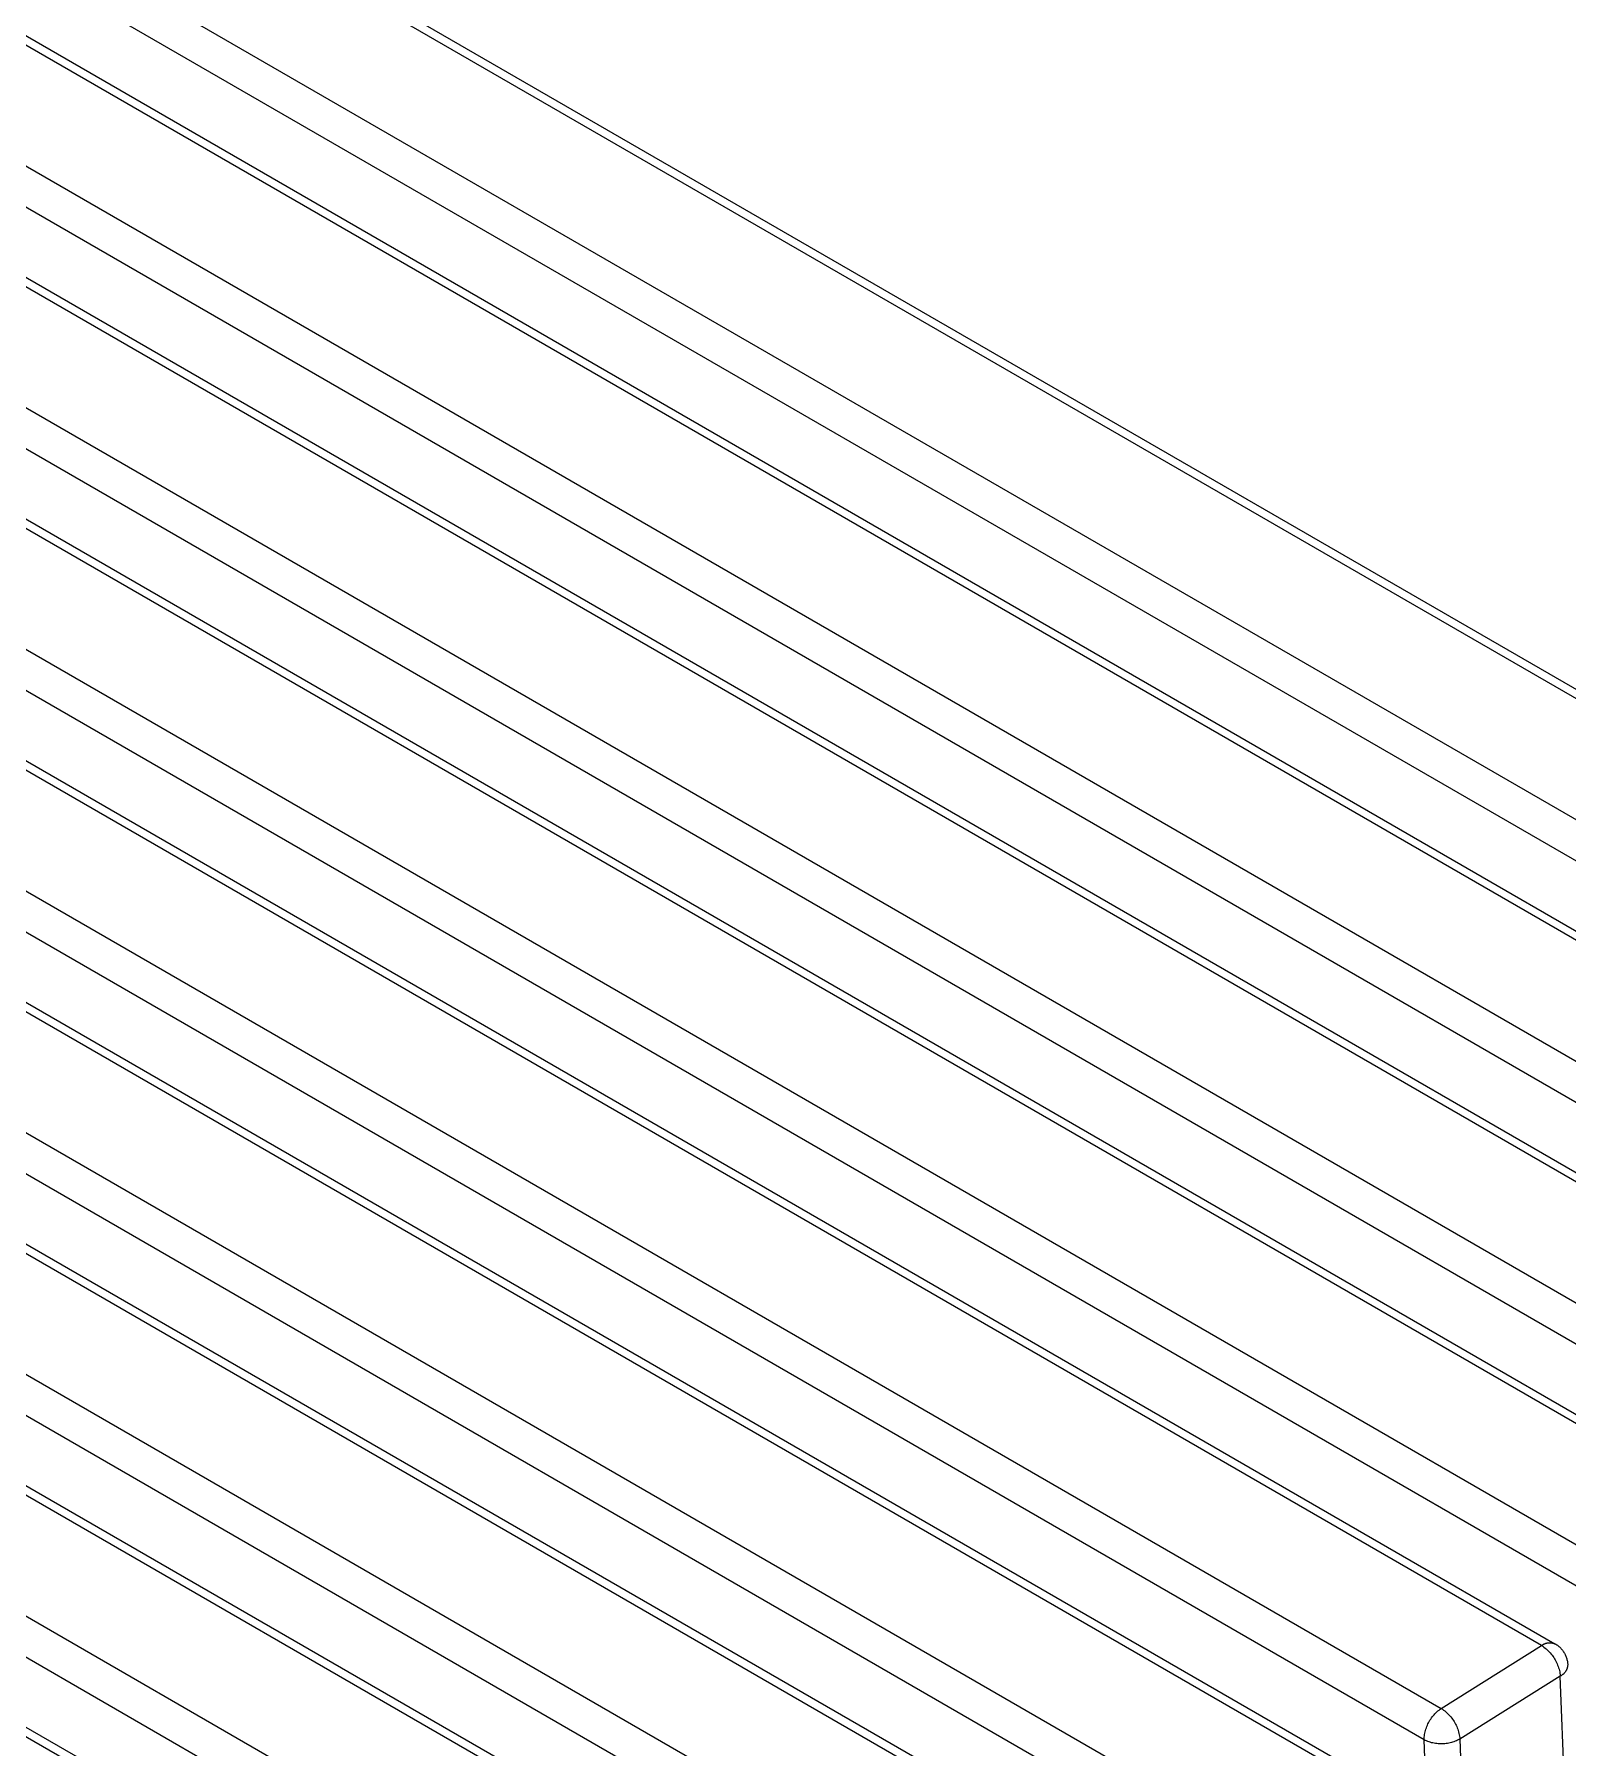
# Model space of a CAD drawing. Header units: inches. Extents: x -16 to 183, y -17 to 123.
# Drawn here: x 39.43 to 47.25, y 10.42 to 19.15 of the extents above; entities that cross this region are included whole.
import ezdxf

# ---------------------------------------------------------------- set-up
doc = ezdxf.new("R2010")
doc.units = ezdxf.units.IN
doc.layers.add('ZANO_R', color=7, linetype='Continuous', lineweight=0)

msp = doc.modelspace()

# ---------------------------------------------------------------- linework, layer by layer
at = {"layer": 'ZANO_R'}
for p, q in [((51.2052, 13.49836), (18.47489, 32.39521)), ((18.54401, 32.40358), (51.27265, 13.5077)), ((17.96336, 32.07492), (50.69368, 13.17806)), ((50.60619, 13.01762), (17.87588, 31.91448)), ((50.18215, 12.85777), (17.45184, 31.75463)), ((17.52096, 31.763), (50.2496, 12.86711)), ((16.94031, 31.43433), (49.67063, 12.53748)), ((49.58314, 12.37704), (16.85283, 31.27389)), ((49.1591, 12.21718), (16.42879, 31.11404)), ((16.49791, 31.12241), (49.22655, 12.22652)), ((15.91726, 30.79374), (48.64757, 11.89689)), ((48.56009, 11.73645), (15.82978, 30.6333)), ((48.13605, 11.57659), (15.40574, 30.47345)), ((15.47486, 30.48182), (48.2035, 11.58593)), ((14.89421, 30.15316), (47.62452, 11.2563)), ((47.53704, 11.09586), (14.80673, 29.99271)), ((47.113, 10.93601), (14.38268, 29.83286)), ((14.45181, 29.84123), (47.18045, 10.94534)), ((13.87116, 29.51257), (46.60147, 10.61571)), ((46.51399, 10.45527), (13.78367, 29.35213)), ((46.08994, 10.29542), (13.35963, 29.19227)), ((13.42876, 29.20065), (46.1574, 10.30476)), ((12.84811, 28.87198), (45.57842, 9.97513)), ((45.49094, 9.81468), (12.76062, 28.71154)), ((45.06689, 9.65483), (12.33658, 28.55169)), ((12.4057, 28.56006), (45.13434, 9.66417)), ((11.82505, 28.23139), (44.55537, 9.33454)), ((44.46788, 9.1741), (11.73757, 28.07095)), ((44.04384, 9.01424), (11.31353, 27.9111)), ((11.38265, 27.91947), (44.11129, 9.02358)), ((10.802, 27.5908), (43.53232, 8.69395)), ((43.44483, 8.53351), (10.71452, 27.43036)), ((43.02079, 8.37366), (10.29048, 27.27051)), ((10.3596, 27.27888), (43.08824, 8.38299)), ((46.60147, 10.61571), (47.113, 10.93601)), ((47.113, 10.93601), (47.11482, 10.93739)), ((47.113, 10.93601), (47.11904, 10.93196)), ((47.11482, 10.93739), (47.11668, 10.93871)), ((47.11668, 10.93871), (47.1186, 10.93997)), ((47.1186, 10.93997), (47.12055, 10.94116)), ((47.11904, 10.93196), (47.12494, 10.92771)), ((47.12055, 10.94116), (47.12254, 10.94229)), ((47.12254, 10.94229), (47.12457, 10.94334)), ((47.12457, 10.94334), (47.12664, 10.94433)), ((47.12494, 10.92771), (47.13069, 10.92325)), ((47.12664, 10.94433), (47.12873, 10.94524)), ((47.12873, 10.94524), (47.13086, 10.94609)), ((47.13069, 10.92325), (47.13629, 10.9186)), ((47.13086, 10.94609), (47.13302, 10.94685)), ((47.13302, 10.94685), (47.1352, 10.94755)), ((47.1352, 10.94755), (47.1374, 10.94817)), ((47.13629, 10.9186), (47.14172, 10.91376)), ((47.1374, 10.94817), (47.13962, 10.94871)), ((47.13962, 10.94871), (47.14186, 10.94918)), ((47.14172, 10.91376), (47.14698, 10.90873)), ((47.14186, 10.94918), (47.14412, 10.94957)), ((47.14412, 10.94957), (47.14638, 10.94989)), ((47.14638, 10.94989), (47.14866, 10.95012)), ((47.14866, 10.95012), (47.15094, 10.95028)), ((47.15094, 10.95028), (47.15323, 10.95036)), ((47.15323, 10.95036), (47.15552, 10.95036)), ((47.15552, 10.95036), (47.1578, 10.95029)), ((47.1578, 10.95029), (47.16009, 10.95013)), ((47.16009, 10.95013), (47.16236, 10.9499)), ((47.16236, 10.9499), (47.16463, 10.94959)), ((47.16463, 10.94959), (47.16688, 10.9492)), ((47.16688, 10.9492), (47.16913, 10.94874)), ((47.16913, 10.94874), (47.17135, 10.9482)), ((47.17135, 10.9482), (47.17355, 10.94758)), ((47.17355, 10.94758), (47.17573, 10.94689)), ((47.17573, 10.94689), (47.17789, 10.94612)), ((47.17789, 10.94612), (47.18002, 10.94528)), ((47.18002, 10.94528), (47.18212, 10.94437)), ((47.18212, 10.94438), (47.18594, 10.94206)), ((47.18594, 10.94206), (47.18967, 10.9396)), ((47.18967, 10.9396), (47.19332, 10.93703)), ((47.19332, 10.93703), (47.19687, 10.93432)), ((47.19687, 10.93432), (47.20033, 10.9315)), ((47.20033, 10.9315), (47.2037, 10.92855)), ((47.2037, 10.92855), (47.20695, 10.9255)), ((47.20695, 10.9255), (47.2101, 10.92233)), ((47.2101, 10.92233), (47.21314, 10.91905)), ((47.21314, 10.91905), (47.21606, 10.91568)), ((47.21606, 10.91568), (47.21887, 10.9122)), ((47.14698, 10.90873), (47.15206, 10.90353)), ((47.15206, 10.90353), (47.15695, 10.89815)), ((47.15695, 10.89815), (47.16166, 10.8926)), ((47.16166, 10.8926), (47.16618, 10.8869)), ((47.16618, 10.8869), (47.17049, 10.88104)), ((47.17049, 10.88104), (47.1746, 10.87504)), ((47.1746, 10.87504), (47.1785, 10.8689)), ((47.1785, 10.8689), (47.18218, 10.86262)), ((47.18218, 10.86262), (47.18564, 10.85623)), ((47.18564, 10.85623), (47.18889, 10.84972)), ((47.18889, 10.84972), (47.1919, 10.84309)), ((47.1919, 10.84309), (47.19468, 10.83637)), ((47.19468, 10.83637), (47.19723, 10.82956)), ((47.19723, 10.82956), (47.19954, 10.82266)), ((47.21887, 10.9122), (47.22155, 10.90863)), ((47.22155, 10.90863), (47.22411, 10.90497)), ((47.22411, 10.90497), (47.22654, 10.90122)), ((47.22654, 10.90122), (47.22884, 10.89739)), ((47.22884, 10.89739), (47.23101, 10.89348)), ((47.23101, 10.89348), (47.23304, 10.8895)), ((47.23304, 10.8895), (47.23493, 10.88545)), ((47.23493, 10.88545), (47.23668, 10.88134)), ((47.23668, 10.88134), (47.23828, 10.87718)), ((47.23828, 10.87718), (47.23975, 10.87296)), ((47.23975, 10.87296), (47.24106, 10.86869)), ((47.24106, 10.86869), (47.24223, 10.86437)), ((47.24223, 10.86437), (47.24324, 10.86002)), ((47.24324, 10.86002), (47.24411, 10.85564)), ((47.24447, 10.82633), (47.24392, 10.82406)), ((47.24411, 10.85564), (47.24483, 10.85123)), ((47.24494, 10.82862), (47.24447, 10.82633)), ((47.24483, 10.85123), (47.24539, 10.8468)), ((47.24534, 10.83092), (47.24494, 10.82862)), ((47.24565, 10.83324), (47.24534, 10.83092)), ((47.24539, 10.8468), (47.2458, 10.84235)), ((47.24589, 10.83556), (47.24565, 10.83324)), ((47.2458, 10.84235), (47.24605, 10.83789)), ((47.24605, 10.83789), (47.24589, 10.83556)), ((47.20828, 10.77998), (46.69676, 10.45968)), ((47.19954, 10.82266), (47.20161, 10.81569)), ((47.20161, 10.81569), (47.20344, 10.80865)), ((47.20344, 10.80865), (47.20502, 10.80155)), ((47.20502, 10.80155), (47.20636, 10.7944)), ((47.20636, 10.7944), (47.20744, 10.7872)), ((47.20744, 10.7872), (47.20828, 10.77998)), ((47.21035, 10.78106), (47.20828, 10.77998)), ((47.2299, 10.2018), (47.20828, 10.77998)), ((47.21238, 10.78222), (47.21035, 10.78106)), ((47.21438, 10.78344), (47.21238, 10.78222)), ((47.21632, 10.78473), (47.21438, 10.78344)), ((47.21823, 10.78609), (47.21632, 10.78473)), ((47.22008, 10.78751), (47.21823, 10.78609)), ((47.22189, 10.78899), (47.22008, 10.78751)), ((47.22365, 10.79053), (47.22189, 10.78899)), ((47.22535, 10.79213), (47.22365, 10.79053)), ((47.22699, 10.79379), (47.22535, 10.79213)), ((47.22858, 10.7955), (47.22699, 10.79379)), ((47.23011, 10.79727), (47.22858, 10.7955)), ((47.23158, 10.79909), (47.23011, 10.79727)), ((47.23299, 10.80095), (47.23158, 10.79909)), ((47.23433, 10.80287), (47.23299, 10.80095)), ((47.23561, 10.80482), (47.23433, 10.80287)), ((47.23682, 10.80682), (47.23561, 10.80482)), ((47.23796, 10.80886), (47.23682, 10.80682)), ((47.23903, 10.81094), (47.23796, 10.80886)), ((47.24003, 10.81305), (47.23903, 10.81094)), ((47.24096, 10.8152), (47.24003, 10.81305)), ((47.24181, 10.81737), (47.24096, 10.8152)), ((47.24259, 10.81958), (47.24181, 10.81737)), ((47.24329, 10.82181), (47.24259, 10.81958)), ((47.24392, 10.82406), (47.24329, 10.82181)), ((46.54759, 10.561), (46.55157, 10.56678)), ((46.55157, 10.56678), (46.55576, 10.57242)), ((46.55576, 10.57242), (46.56014, 10.57791)), ((46.56014, 10.57791), (46.56471, 10.58325)), ((46.56471, 10.58325), (46.56946, 10.58842)), ((46.56946, 10.58842), (46.57439, 10.59342)), ((46.57439, 10.59342), (46.57949, 10.59825)), ((46.57949, 10.59825), (46.58475, 10.6029)), ((46.58475, 10.6029), (46.59017, 10.60737)), ((46.59017, 10.60737), (46.59575, 10.61164)), ((46.59575, 10.61164), (46.60147, 10.61571)), ((46.60147, 10.61571), (46.60752, 10.61167)), ((46.60752, 10.61167), (46.61342, 10.60741)), ((46.61342, 10.60741), (46.61917, 10.60296)), ((46.61917, 10.60296), (46.62476, 10.59831)), ((46.62476, 10.59831), (46.63019, 10.59347)), ((46.63019, 10.59347), (46.63545, 10.58844)), ((46.63545, 10.58844), (46.64053, 10.58323)), ((46.64053, 10.58323), (46.64543, 10.57786)), ((46.64543, 10.57786), (46.65014, 10.57231)), ((46.65014, 10.57231), (46.65465, 10.56661)), ((46.65465, 10.56661), (46.65896, 10.56075)), ((46.51488, 10.46929), (46.5157, 10.47626)), ((46.5157, 10.47626), (46.51676, 10.48321)), ((46.51676, 10.48321), (46.51805, 10.49011)), ((46.51805, 10.49011), (46.51959, 10.49696)), ((46.51959, 10.49696), (46.52137, 10.50376)), ((46.52137, 10.50376), (46.52338, 10.51049)), ((46.52338, 10.51049), (46.52562, 10.51715)), ((46.52562, 10.51715), (46.52809, 10.52372)), ((46.52809, 10.52372), (46.53079, 10.5302)), ((46.53079, 10.5302), (46.53372, 10.53659)), ((46.53372, 10.53659), (46.53686, 10.54287)), ((46.53686, 10.54287), (46.54023, 10.54904)), ((46.54023, 10.54904), (46.5438, 10.55508)), ((46.5438, 10.55508), (46.54759, 10.561)), ((46.65896, 10.56075), (46.66307, 10.55475)), ((46.66307, 10.55475), (46.66697, 10.5486)), ((46.66697, 10.5486), (46.67065, 10.54233)), ((46.67065, 10.54233), (46.67412, 10.53593)), ((46.67412, 10.53593), (46.67736, 10.52942)), ((46.67736, 10.52942), (46.68037, 10.5228)), ((46.68037, 10.5228), (46.68315, 10.51608)), ((46.68315, 10.51608), (46.6857, 10.50926)), ((46.6857, 10.50926), (46.68801, 10.50237)), ((46.68801, 10.50237), (46.69008, 10.49539)), ((46.69008, 10.49539), (46.69191, 10.48835)), ((46.69191, 10.48835), (46.69349, 10.48125)), ((46.69349, 10.48125), (46.69483, 10.4741)), ((46.51399, 10.45527), (46.51431, 10.46229)), ((46.52012, 10.45234), (46.51399, 10.45527)), ((46.53561, 9.87709), (46.51399, 10.45527)), ((46.51431, 10.46229), (46.51488, 10.46929)), ((46.52634, 10.44962), (46.52012, 10.45234)), ((46.53266, 10.44711), (46.52634, 10.44962)), ((46.53906, 10.44483), (46.53266, 10.44711)), ((46.54554, 10.44278), (46.53906, 10.44483)), ((46.55209, 10.44095), (46.54554, 10.44278)), ((46.55869, 10.43935), (46.55209, 10.44095)), ((46.56535, 10.43799), (46.55869, 10.43935)), ((46.57205, 10.43685), (46.56535, 10.43799)), ((46.57879, 10.43595), (46.57205, 10.43685)), ((46.58555, 10.43529), (46.57879, 10.43595)), ((46.59233, 10.43486), (46.58555, 10.43529)), ((46.59913, 10.43467), (46.59233, 10.43486)), ((46.60592, 10.43471), (46.59913, 10.43467)), ((46.61271, 10.43499), (46.60592, 10.43471)), ((46.61949, 10.43551), (46.61271, 10.43499)), ((46.62624, 10.43627), (46.61949, 10.43551)), ((46.63296, 10.43726), (46.62624, 10.43627)), ((46.63965, 10.43848), (46.63296, 10.43726)), ((46.64629, 10.43994), (46.63965, 10.43848)), ((46.65287, 10.44163), (46.64629, 10.43994)), ((46.65939, 10.44354), (46.65287, 10.44163)), ((46.66584, 10.44568), (46.65939, 10.44354)), ((46.67221, 10.44805), (46.66584, 10.44568)), ((46.6785, 10.45063), (46.67221, 10.44805)), ((46.68469, 10.45344), (46.6785, 10.45063)), ((46.69078, 10.45645), (46.68469, 10.45344)), ((46.69676, 10.45968), (46.69078, 10.45645)), ((46.69483, 10.4741), (46.69592, 10.46691)), ((46.69592, 10.46691), (46.69676, 10.45968)), ((46.69676, 10.45968), (46.71838, 9.88151))]:
    msp.add_line(p, q, dxfattribs=at)

doc.saveas('drawing.dxf')
